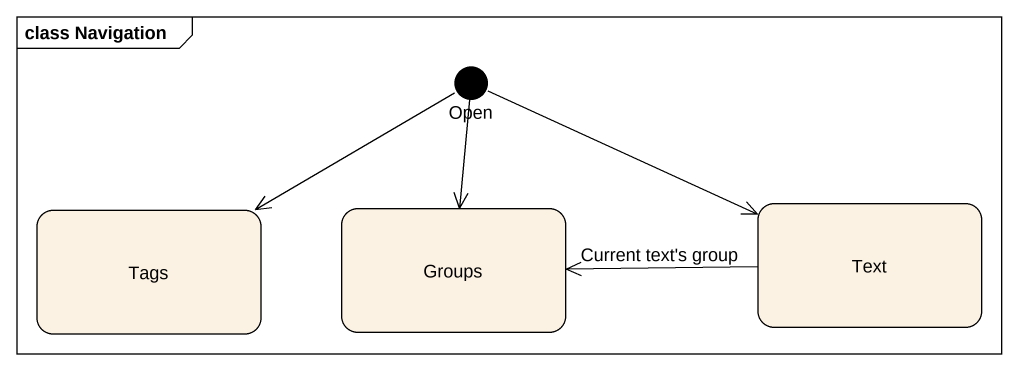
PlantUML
@startuml
mainframe class Navigation
hide empty description
state Open <<start>>
state Tags
state Groups
state Text
Open -left-> Tags
Open --> Groups
Open -right-> Text
Text -left-> Groups : Current text's group
@enduml
